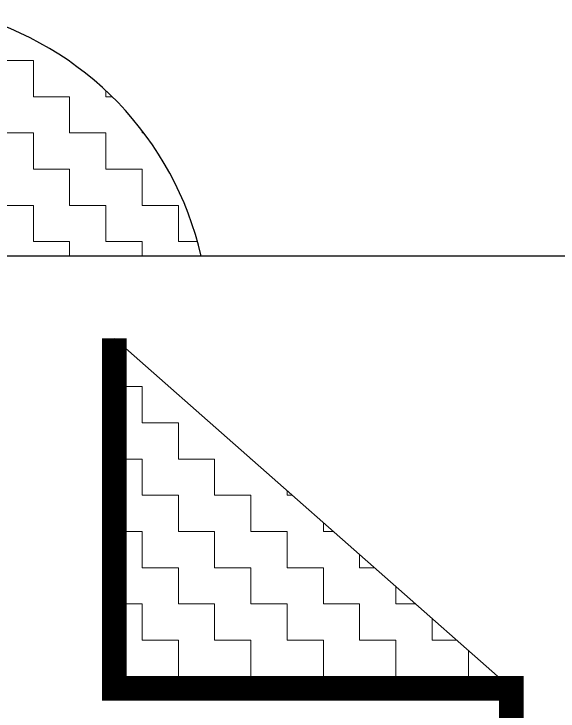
# Model space of a CAD drawing. Header units: inches. Extents: x 0 to 1042, y 0 to 126.
# Drawn here: x 686.732 to 687.67, y 95.049 to 96.252 of the extents above; entities that cross this region are included whole.
import ezdxf

# ---------------------------------------------------------------- set-up
doc = ezdxf.new("R2010")
doc.units = ezdxf.units.IN
doc.header["$MEASUREMENT"] = 0
doc.layers.get('Defpoints').update_dxf_attribs({"color": 103})
for name, color, linetype, lineweight in [('BP Drainage Mat', 191, 'Continuous', 0), ('BP Mastic', 191, 'Continuous', 0), ('BP Others', 190, 'Continuous', 0)]:
    doc.layers.add(name, color=color, linetype=linetype, lineweight=lineweight)
doc.layers.add('BP Metal', color=7, linetype='Continuous', true_color=0x803345)
pattern_1 = [(90, (-235.04736, -10.078795), (-0.0625, 0.0625), [0.0625, -0.0625]), (180, (-235.04736, -10.016295), (-0.0625, -0.0625), [0.0625, -0.0625])]

msp = doc.modelspace()

# ---------------------------------------------------------------- hatches: boundary and pattern name
at = {"layer": 'BP Mastic'}
h = msp.add_hatch(dxfattribs=at)
h.set_pattern_fill('ZIGZAG', color=256, scale=0.5, angle=90)
h.set_pattern_definition(pattern_1)
edge = h.paths.add_edge_path()
edge.add_line((687.0544, 95.8337), (686.6517, 95.8337))
edge.add_line((686.6517, 95.8337), (686.6517, 95.8815))
edge.add_line((686.6517, 95.8815), (686.6883, 95.8815))
edge.add_arc((686.6883, 95.9055), 0.024, 270, 367.5)
edge.add_line((686.7121, 95.9087), (686.7, 96.0002))
edge.add_arc((686.6762, 95.9971), 0.024, 367.5, 465)
edge.add_line((686.67, 96.0203), (686.6517, 96.0154))
edge.add_line((686.6517, 96.0154), (686.6517, 96.2514))
edge.add_arc((686.5066, 95.7085), 0.5619, 372.8776, 435.036, ccw=False)
h = msp.add_hatch(dxfattribs=at)
h.set_pattern_fill('ZIGZAG', color=256, scale=0.5, angle=90)
h.set_pattern_definition(pattern_1)
h.paths.add_polyline_path([(686.9048, 95.6918), (687.5892, 95.088), (686.9048, 95.088)])

# ---------------------------------------------------------------- linework, layer by layer
at = {"layer": 'BP Drainage Mat'}
msp.add_line((687.5892, 95.088), (686.9048, 95.6918), dxfattribs=at)
at = {"layer": 'BP Metal'}
msp.add_line((688.1124, 95.8337), (685.8274, 95.8337), dxfattribs=at)
at = {"layer": 'BP Others', "ltscale": 0.25, "const_width": 0.0428}
msp.add_lwpolyline([(687.5892, 94.4621), (687.5892, 95.088), (686.9048, 95.088), (686.9048, 95.6918)], dxfattribs=at)
at = {"layer": 'Defpoints'}
msp.add_arc((686.5066, 95.7085), 0.5619, 12.8776, 75.036, dxfattribs=at)

doc.saveas('drawing.dxf')
